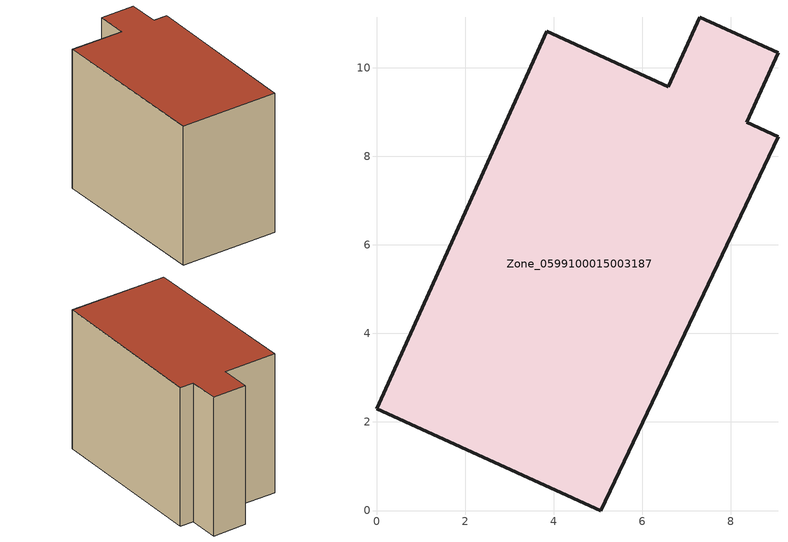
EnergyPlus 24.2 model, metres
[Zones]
Zone_0599100015003187
 floor ground (C_G): 9.07,8.45 5.06,0 0,2.3 3.85,10.82 6.59,9.58 7.3,11.14 9.07,10.34 8.36,8.77 z0.87
 wall outside (C_F): 8.36,8.77 9.07,10.34 7.3,11.14 6.59,9.58 3.85,10.82 0,2.3 5.06,0 9.07,8.45 8.36,8.77 z0.87:8.79
 roof outside (C_R): 5.06,0 9.07,8.45 8.36,8.77 9.07,10.34 7.3,11.14 6.59,9.58 3.85,10.82 0,2.3 z8.79
[BUILDING]
Pand.0599100015003187: North Axis=0; Terrain=City; Loads Convergence Tolerance Value=0.04; Temperature Convergence Tolerance Value=0.4; Solar Distribution=FullExterior; Maximum Number of Warmup Days=25; Minimum Number of Warmup Days=1
[Site:Location]
Rotterdam.The.Hague.AP_ZH_NLD Design_Conditions: Latitude=51.96; Longitude=4.45; Time Zone=1; Elevation=-4.5
[SITE:GROUNDTEMPERATURE:BUILDINGSURFACE]
18, 18, 18, 18, 18, 18, 18, 18, 18, 18, 18, 18
[MATERIAL] Thermal Absorptance=0.9; Solar Absorptance=0.7; Visible Absorptance=0.7
Name | Roughness | Thickness | Conductivity | Density | Specific Heat
G.TI.1965-1974 | MediumSmooth | 0.15 | 0.882353 | 540 | 1210
F.TI.1965-1974 | Rough | 0.3 | 0.697674 | 1920 | 840
R.TI.1965-1974 | MediumRough | 0.2 | 0.232558 | 1500 | 1000
[CONSTRUCTION]
C_G: G.TI.1965-1974
C_F: F.TI.1965-1974
C_R: R.TI.1965-1974
[ZONE]
Zone_0599100015003187: Type=1; Multiplier=1; Ceiling Height=Autocalculate; Volume=Autocalculate; Floor Area=autocalculate; Part of Total Floor Area=Yes
[ZONEINFILTRATION:DESIGNFLOWRATE]
Infil_Zone_0599100015003187: Zone or ZoneList or Space or SpaceList=Zone_0599100015003187; Schedule=AlwaysOn; Design Flow Rate Calculation Method=Flow/Area; Flow Rate per Floor Area=0.003; Constant Term Coefficient=1; Temperature Term Coefficient=0; Velocity Term Coefficient=0; Velocity Squared Term Coefficient=0
[HVACTEMPLATE:ZONE:IDEALLOADSAIRSYSTEM]
Zone_0599100015003187: Maximum Heating Supply Air Temperature=50; Minimum Cooling Supply Air Temperature=13; Maximum Heating Supply Air Humidity Ratio=0.0156; Minimum Cooling Supply Air Humidity Ratio=0.0077; Heating Limit=NoLimit; Cooling Limit=NoLimit; Dehumidification Control Type=ConstantSensibleHeatRatio; Cooling Sensible Heat Ratio=0.7; Dehumidification Setpoint=60; Humidification Control Type=None; Humidification Setpoint=30; Outdoor Air Method=None; Outdoor Air Flow Rate per Person=0.00944; Outdoor Air Flow Rate per Zone Floor Area=0; Outdoor Air Flow Rate per Zone=0; Demand Controlled Ventilation Type=None; Outdoor Air Economizer Type=NoEconomizer; Heat Recovery Type=None; Sensible Heat Recovery Effectiveness=0.7; Latent Heat Recovery Effectiveness=0.65
[ZONECONTROL:THERMOSTAT]
ThermostatControl_Zone_0599100015003187: Zone or ZoneList=Zone_0599100015003187; Control Type Schedule=DualSetpointControlType; Control 1=Thermostat_Zone_0599100015003187; Temperature Difference Between Cutout And Setpoint=0
[THERMOSTATSETPOINT:DUALSETPOINT]
Thermostat_Zone_0599100015003187: Heating Setpoint Temperature Schedule=HeatingSetpoint_Zone_0599100015003187; Cooling Setpoint Temperature Schedule=CoolingSetpoint_Zone_0599100015003187
[SCHEDULE:COMPACT]
HeatingSetpoint_Zone_0599100015003187: Through: 12/31, For: AllDays, Until: 24:00, 21
CoolingSetpoint_Zone_0599100015003187: Through: 12/31, For: AllDays, Until: 24:00, 24
DualSetpointControlType: Through: 12/31, For: AllDays, Until: 24:00, 4
AlwaysOn: Through: 12/31, For: AllDays, Until: 24:00, 1
